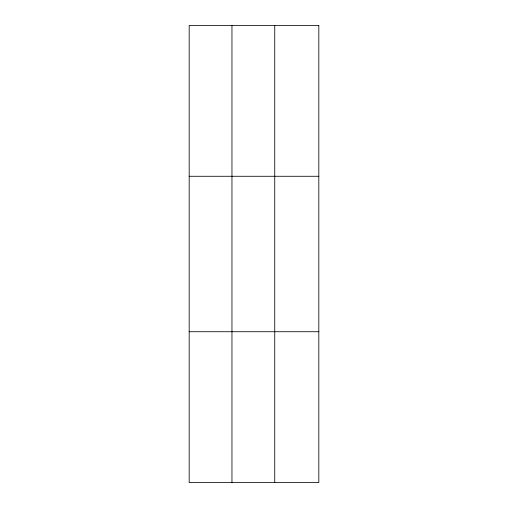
<?xml version="1.0" encoding="UTF-8"?>
<svg xmlns="http://www.w3.org/2000/svg" width="508" height="508" viewBox="0 0 508 508"><rect width="100%" height="100%" fill="white"/><g stroke="black" fill="none" stroke-linecap="round" stroke-linejoin="round"><path stroke-width="0.76" d="M231.959 25.4L231.959 482.6M274.745 25.4L274.745 482.6M189.179 176.276L318.821 176.276M189.179 331.724L318.821 331.724M318.821 25.4L318.821 482.6L189.179 482.6L189.179 25.4L318.821 25.4"/></g></svg>
